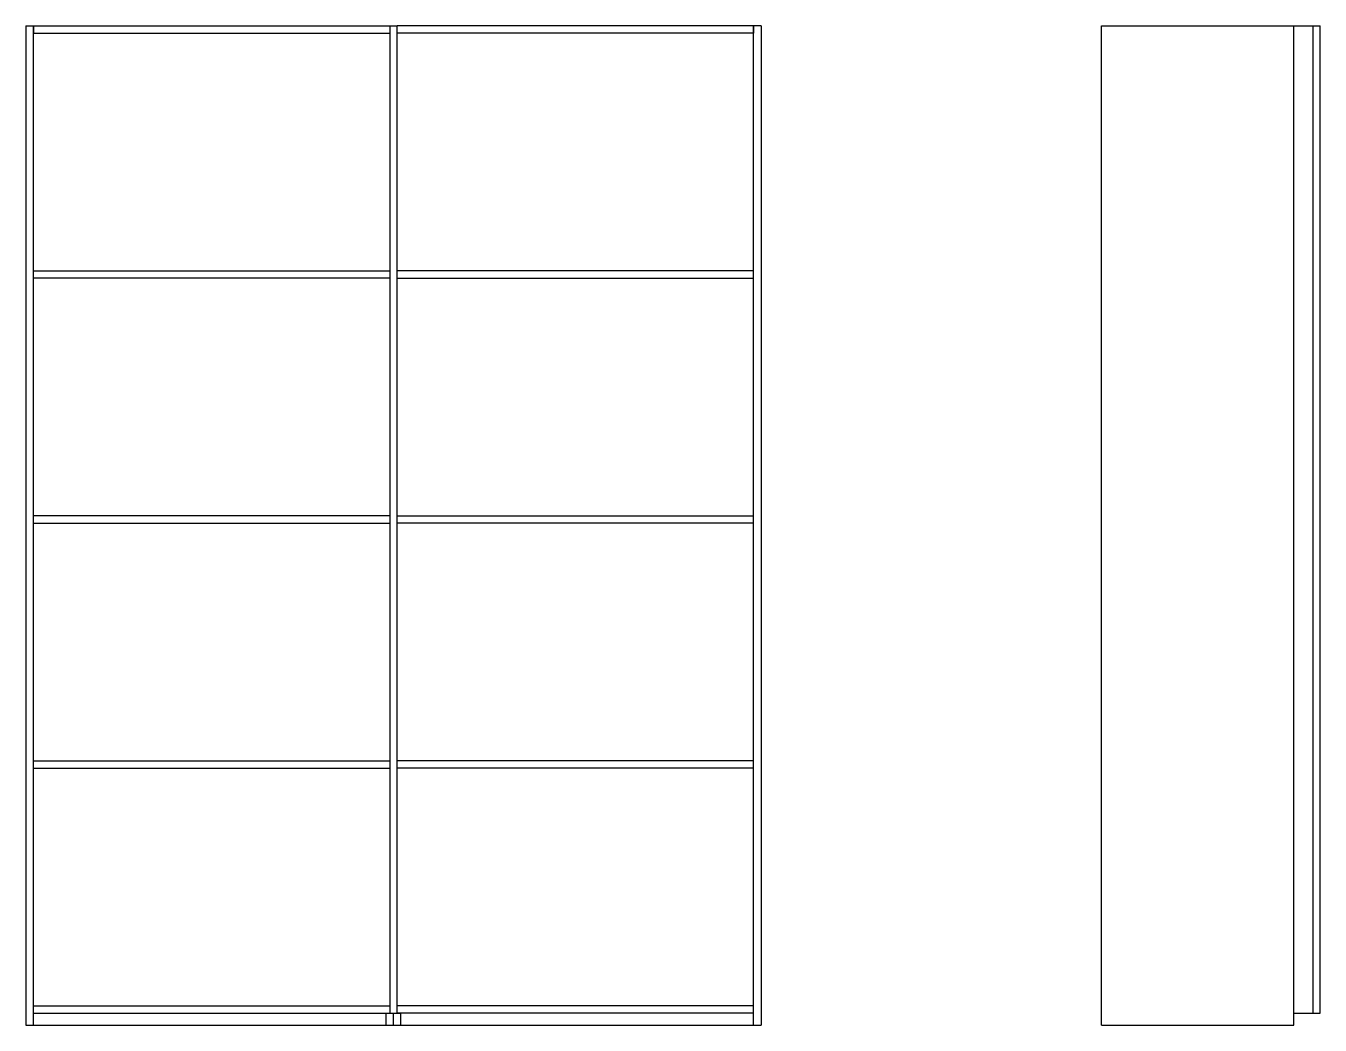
# Model space of a CAD drawing. Header units: millimetres. Extents: x 46 to 1828, y -437 to 1004.
# Drawn here: x 79.7 to 340.3, y 220.4 to 421.6 of the extents above; entities that cross this region are included whole.
import ezdxf

# ---------------------------------------------------------------- set-up
doc = ezdxf.new("R2010")
doc.units = ezdxf.units.MM

msp = doc.modelspace()

# ---------------------------------------------------------------- linework, layer by layer
for p, q in [((79.75, 421.65), (79.75, 220.45)), ((79.75, 421.65), (154.5, 421.65)), ((81.25, 373.22), (81.25, 421.65)), ((81.25, 421.65), (81.25, 420.15)), ((81.25, 420.15), (153, 420.15)), ((153, 421.65), (153, 222.86)), ((154.5, 222.86), (154.5, 421.65)), ((154.5, 222.86), (154.5, 421.65)), ((227.75, 421.65), (154.5, 421.65)), ((226.25, 420.15), (154.5, 420.15)), ((226.25, 373.22), (226.25, 421.65)), ((226.25, 421.65), (226.25, 420.15)), ((227.75, 421.65), (227.75, 220.45)), ((296.3, 220.45), (296.3, 421.65)), ((296.3, 421.65), (335.03, 421.65)), ((335.03, 220.45), (335.03, 421.65)), ((335.03, 421.65), (340.3, 421.65)), ((338.83, 421.64), (338.83, 222.86)), ((340.3, 222.86), (340.3, 421.65)), ((81.25, 324.8), (81.25, 373.22)), ((226.25, 324.8), (226.25, 373.22)), ((81.25, 372.32), (153, 372.32)), ((153, 370.82), (81.25, 370.82)), ((226.25, 372.32), (154.5, 372.32)), ((154.5, 370.82), (226.25, 370.82)), ((81.25, 276.37), (81.25, 324.8)), ((226.25, 276.37), (226.25, 324.8)), ((153, 323), (81.25, 323)), ((81.25, 321.5), (153, 321.5)), ((154.5, 323), (226.25, 323)), ((226.25, 321.5), (154.5, 321.5)), ((81.25, 220.45), (81.25, 276.37)), ((226.25, 220.45), (226.25, 276.37)), ((81.25, 273.68), (153, 273.68)), ((226.25, 273.68), (154.5, 273.68)), ((81.25, 272.18), (153, 272.18)), ((226.25, 272.18), (154.5, 272.18)), ((81.25, 224.36), (153, 224.36)), ((226.25, 224.36), (154.5, 224.36)), ((81.25, 222.86), (153, 222.86)), ((152.25, 220.45), (152.25, 222.86)), ((153, 222.86), (154.5, 222.86)), ((153.75, 220.45), (153.75, 222.86)), ((226.25, 222.86), (154.5, 222.86)), ((154.5, 222.86), (155.25, 222.86)), ((155.25, 220.45), (155.25, 222.86)), ((335.03, 222.86), (340.3, 222.86)), ((79.75, 220.45), (227.75, 220.45)), ((296.3, 220.45), (335.03, 220.45))]:
    msp.add_line(p, q)

doc.saveas('drawing.dxf')
